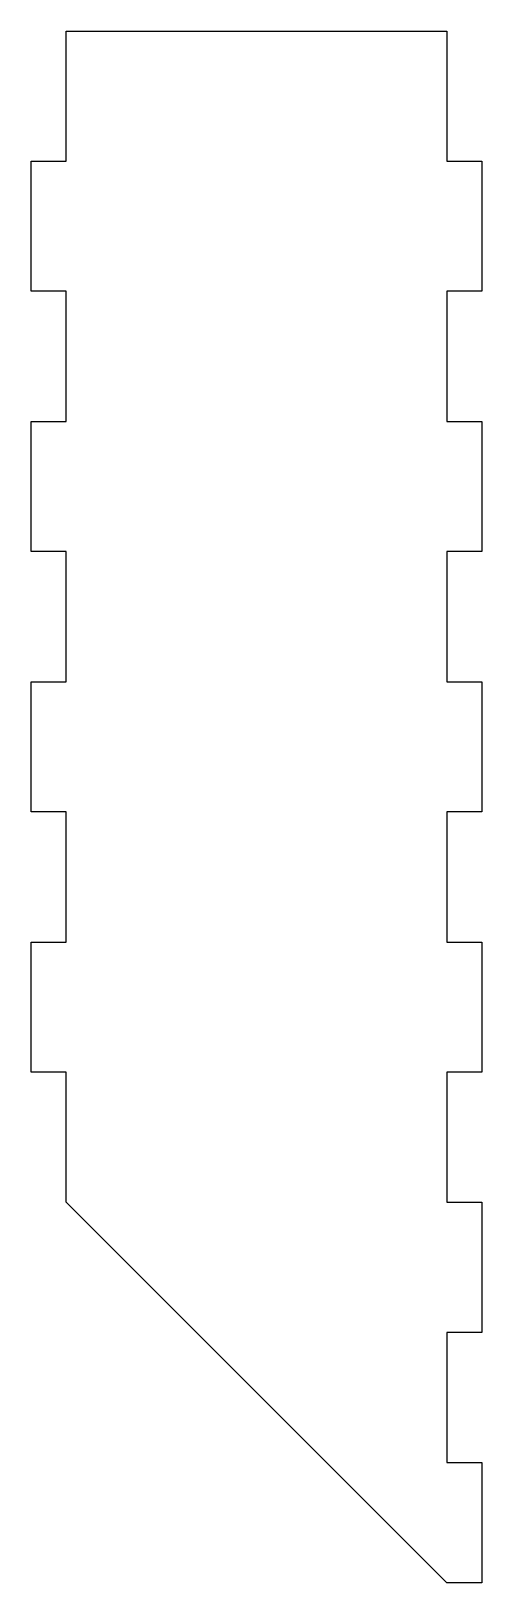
# Model space of a CAD drawing. Extents: x -38 to 38, y -132 to 132.
import ezdxf

# ---------------------------------------------------------------- set-up
doc = ezdxf.new("R2010")
doc.units = 0

msp = doc.modelspace()

# ---------------------------------------------------------------- linework, layer by layer
at = {"layer": '1', "color": 1}
for p, q in [((-32.5, 110.278), (-32.5, 132.5)), ((-32.5, 132.5), (32.5, 132.5)), ((32.5, 132.5), (32.5, 110.278)), ((-38.5, 88.056), (-38.5, 110.278)), ((-38.5, 110.278), (-32.5, 110.278)), ((32.5, 110.278), (38.5, 110.278)), ((38.5, 110.278), (38.5, 88.056)), ((-32.5, 88.056), (-38.5, 88.056)), ((-32.5, 65.833), (-32.5, 88.056)), ((38.5, 88.056), (32.5, 88.056)), ((32.5, 88.056), (32.5, 65.833)), ((-38.5, 43.611), (-38.5, 65.833)), ((-38.5, 65.833), (-32.5, 65.833)), ((32.5, 65.833), (38.5, 65.833)), ((38.5, 65.833), (38.5, 43.611)), ((-32.5, 43.611), (-38.5, 43.611)), ((-32.5, 21.389), (-32.5, 43.611)), ((38.5, 43.611), (32.5, 43.611)), ((32.5, 43.611), (32.5, 21.389)), ((-38.5, 21.389), (-32.5, 21.389)), ((-38.5, -0.833), (-38.5, 21.389)), ((32.5, 21.389), (38.5, 21.389)), ((38.5, 21.389), (38.5, -0.833)), ((-32.5, -0.833), (-38.5, -0.833)), ((-32.5, -23.056), (-32.5, -0.833)), ((38.5, -0.833), (32.5, -0.833)), ((32.5, -0.833), (32.5, -23.056)), ((-38.5, -45.278), (-38.5, -23.056)), ((-38.5, -23.056), (-32.5, -23.056)), ((32.5, -23.056), (38.5, -23.056)), ((38.5, -23.056), (38.5, -45.278)), ((-32.5, -45.278), (-38.5, -45.278)), ((-32.5, -67.5), (-32.5, -45.278)), ((38.5, -45.278), (32.5, -45.278)), ((32.5, -45.278), (32.5, -67.5)), ((32.5, -132.5), (-32.5, -67.5)), ((32.5, -67.5), (38.5, -67.5)), ((38.5, -67.5), (38.5, -89.722)), ((38.5, -89.722), (32.5, -89.722)), ((32.5, -89.722), (32.5, -111.944)), ((32.5, -111.944), (38.5, -111.944)), ((38.5, -111.944), (38.5, -132.5)), ((38.5, -132.5), (32.5, -132.5))]:
    msp.add_line(p, q, dxfattribs=at)
at = {"layer": '1', "color": 3}
for p, q in [((-38.5, 21.389, 15), (-38.5, 21.389, 15)), ((-38.5, 21.389, 15), (-38.5, 21.389)), ((-38.5, 21.389), (-38.5, 21.389, 15))]:
    msp.add_line(p, q, dxfattribs=at)
at = {"layer": '1', "color": 2}
msp.add_line((-38.5, 21.389), (-38.5, 21.389), dxfattribs=at)
msp.add_line((-38.5, 21.389), (-38.5, 21.389), dxfattribs=at)

doc.saveas('drawing.dxf')
